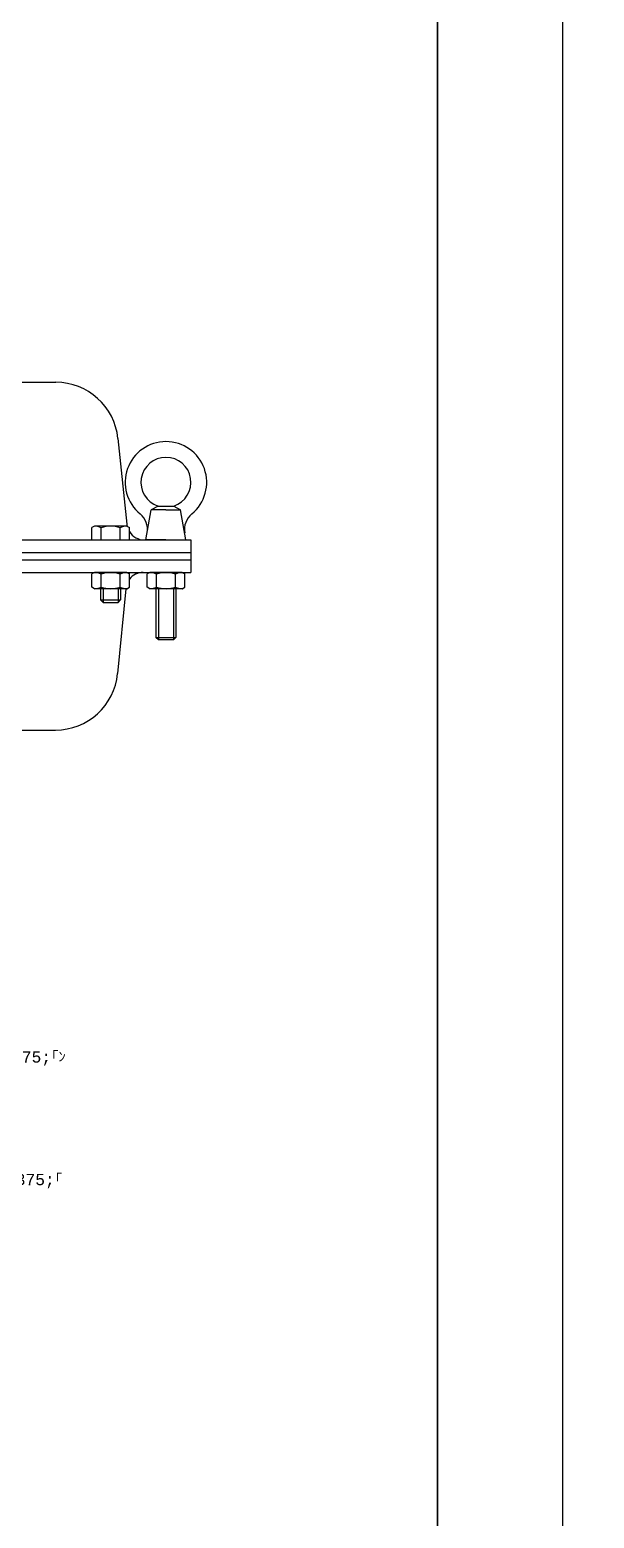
# Model space of a CAD drawing. Header units: millimetres. Extents: x -192235 to 515711, y 45168 to 947868.
# Drawn here: x 194525 to 194751, y 464499 to 465094 of the extents above; entities that cross this region are included whole.
import ezdxf

# ---------------------------------------------------------------- set-up
doc = ezdxf.new("R2010")
doc.units = ezdxf.units.MM
doc.header["$LTSCALE"] = 1000
for name, color, linetype in [('YFM1P-短$0$$0$C-DCC', 1, 'Continuous'), ('YFM1P-短$0$$0$M-DCC-STEEL', 220, 'Continuous'), ('YFM1P-短$0$M-CWTR-VAVE', 2, 'Continuous'), ('YFM1P-短$0$M-PIPE-CHWR20', 110, 'Continuous')]:
    doc.layers.add(name, color=color, linetype=linetype)
doc.styles.add('YFM1P-短$0$KANJI', font='MONOTXT', dxfattribs={"bigfont": 'BIGFONT'})

# ---------------------------------------------------------------- blocks, each defined once
blk = doc.blocks.new('YFM1P-短$0$$0$DCC-2400-1850-扇60')
at = {"color": 0, "linetype": 'ByBlock', "lineweight": -2, "ltscale": 0.5}
for p, q in [((-1.765, 168), (-1.765, -3)), ((3.235, 168), (3.235, -3))]:
    blk.add_line(p, q, dxfattribs=at)
blk = doc.blocks.new('YFM1P-短$0$0V100')
at = {"layer": 'YFM1P-短$0$M-CWTR-VAVE'}
for p, q in [((176, 677), (296.96, 677)), ((321.83, 654.57), (325.38, 620.28)), ((333, 614), (335.12, 626)), ((337.85, 627.51), (335.12, 626)), ((341, 626), (335.12, 626)), ((337.85, 627.51), (344.15, 627.51)), ((341, 626), (346.88, 626)), ((344.15, 627.51), (346.88, 626)), ((349, 614), (346.88, 626)), ((312.39, 619.5), (311.39, 618.92)), ((311.39, 614), (311.39, 618.92)), ((325.39, 619.5), (312.39, 619.5)), ((315.14, 614), (315.14, 618.86)), ((322.65, 614), (322.65, 618.86)), ((325.39, 619.5), (326.4, 618.92)), ((326.4, 614), (326.4, 618.92)), ((176, 614), (351, 614)), ((311.39, 614), (326.4, 614)), ((341, 614), (333, 614)), ((333.49, 614), (348.51, 614)), ((341, 614), (349, 614)), ((351, 614), (351, 609)), ((176, 609), (351, 609)), ((176, 609), (351, 609)), ((351, 609), (351, 606)), ((176, 606), (351, 606)), ((176, 601), (351, 601)), ((312.42, 601), (311.42, 600.42)), ((325.42, 601), (312.42, 601)), ((325.42, 601), (326.43, 600.42)), ((334.53, 601), (333.52, 600.42)), ((347.53, 601), (334.53, 601)), ((347.53, 601), (348.53, 600.42)), ((351, 606), (351, 601)), ((311.42, 595.08), (311.42, 600.42)), ((312.42, 594.5), (311.42, 595.08)), ((315.17, 595.14), (315.17, 600.36)), ((322.67, 595.14), (322.67, 600.36)), ((325.42, 594.5), (326.43, 595.08)), ((326.43, 595.08), (326.43, 600.42)), ((333.52, 595.08), (333.52, 600.42)), ((334.53, 594.5), (333.52, 595.08)), ((337.27, 595.14), (337.27, 600.36)), ((344.78, 595.14), (344.78, 600.36)), ((347.53, 594.5), (348.53, 595.08)), ((348.53, 595.08), (348.53, 600.42)), ((325.42, 594.5), (312.42, 594.5)), ((314.89, 594.5), (314.89, 590)), ((314.89, 590), (315.89, 589)), ((314.89, 590), (322.89, 590)), ((315.89, 594.5), (315.89, 589)), ((315.89, 589), (321.89, 589)), ((324.93, 594.5), (321.7, 560.63)), ((321.89, 594.5), (321.89, 589)), ((321.89, 589), (322.89, 590)), ((322.89, 594.5), (322.89, 590)), ((347.53, 594.5), (334.53, 594.5)), ((337, 594.5), (337, 575)), ((338, 594.5), (338, 574)), ((344, 594.5), (344, 574)), ((345, 594.5), (345, 575)), ((338, 574), (337, 575)), ((337, 575), (345, 575)), ((344, 574), (338, 574)), ((345, 575), (344, 574)), ((176, 538), (296.81, 538))]:
    blk.add_line(p, q, dxfattribs=at)
for centre, radius, start, end in [((296.96, 652), 25, 5.90614, 90), ((341, 637), 16.3, 309.27991, 230.72009), ((341, 637), 10, 288.36081, 251.63921), ((312.39, 613.32), 6.18, 63.61902, 90), ((318.89, 608.24), 11.26, 70.52881, 109.4712), ((325.39, 613.32), 6.18, 90, 116.381), ((332.34, 621), 7, 185.9061, 192.97681), ((325.61, 618.19), 8, 350.00009, 50.72011), ((356.39, 618.19), 8, 129.27991, 189.99989), ((332.34, 621), 7, 211.93961, 270), ((312.42, 594.82), 6.18, 63.61902, 90), ((318.92, 589.74), 11.26, 70.52881, 109.4712), ((325.42, 594.82), 6.18, 90, 116.381), ((331.91, 594), 7, 90, 141.6002), ((334.53, 594.82), 6.18, 63.61902, 90), ((341.03, 589.74), 11.26, 70.52881, 109.4712), ((347.53, 594.82), 6.18, 90, 116.381), ((312.42, 600.68), 6.18, 270, 296.38101), ((318.92, 605.76), 11.26, 250.52879, 289.47119), ((325.42, 600.68), 6.18, 243.619, 270), ((334.53, 600.68), 6.18, 270, 296.38101), ((341.03, 605.76), 11.26, 250.52879, 289.47119), ((347.53, 600.68), 6.18, 243.619, 270), ((296.81, 563), 25, 270, 354.55969)]:
    blk.add_arc(centre, radius, start, end, dxfattribs=at)
at = {"layer": 'YFM1P-短$0$M-CWTR-VAVE', "char_height": 4.5, "attachment_point": 5, "style": 'YFM1P-短$0$KANJI'}
for s, insert in [('\\W 0.8888888888888888;\\T 0.9375;｢ﾝ', (243.5, 406.75)), ('\\W 0.8888888888888888;\\T 0.9375;｢', (243.5, 357.75))]:
    blk.add_mtext(s, dxfattribs=dict(at, insert=insert))
blk = doc.blocks.new('YFM1P-短')
at = {"layer": 'YFM1P-短$0$$0$M-DCC-STEEL'}
blk.add_lwpolyline([(95187.06, 463944.34), (95312.06, 463944.34), (95312.06, 465846.34), (95187.06, 465846.34)], close=True, dxfattribs=at)
at = {"layer": 'YFM1P-短$0$$0$C-DCC', "xscale": 10, "yscale": 10, "zscale": 10}
blk.add_blockref('YFM1P-短$0$$0$DCC-2400-1850-扇60', (95279.71, 464071.34), dxfattribs=at)
at = {"layer": 'YFM1P-短$0$M-PIPE-CHWR20', "xscale": -1}
blk.add_blockref('YFM1P-短$0$0V100', (95761.53, 464276.46, 0), dxfattribs=at)

msp = doc.modelspace()

# ---------------------------------------------------------------- block references
at = {"xscale": -1}
msp.add_blockref('YFM1P-短', (290000, 0), dxfattribs=at)

doc.saveas('drawing.dxf')
